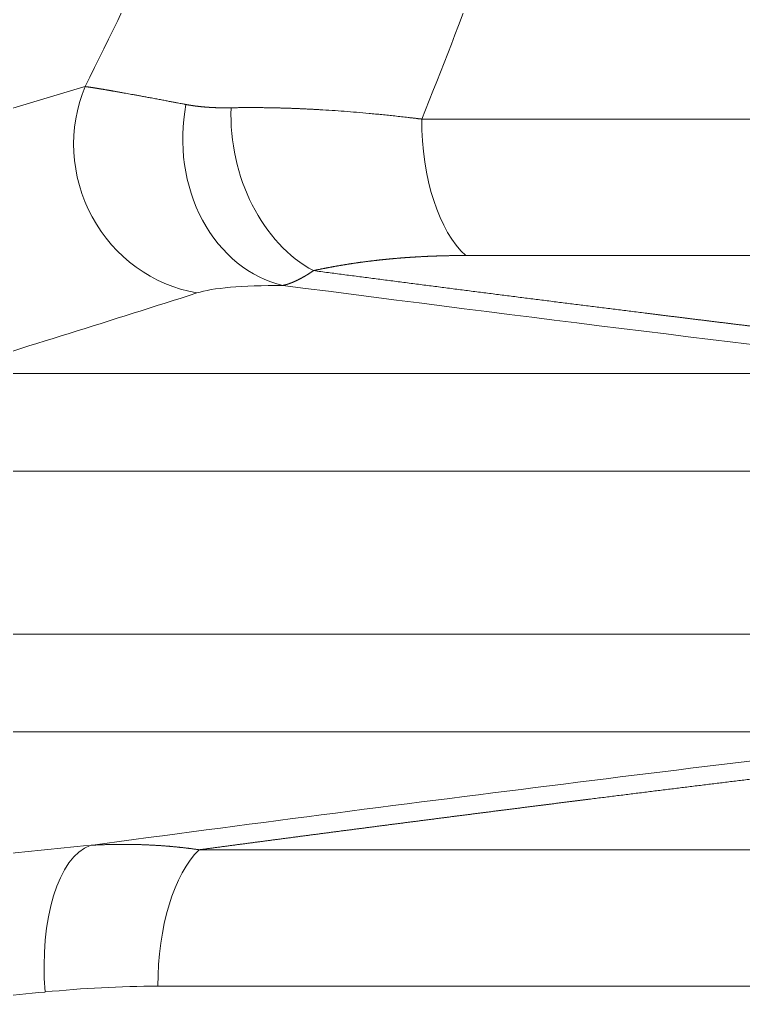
# Model space of a CAD drawing. Header units: millimetres. Extents: x 4664 to 8864, y -38 to 2932.
# Drawn here: x 8282.21 to 8288.55, y 1766.19 to 1774.79 of the extents above; entities that cross this region are included whole.
import ezdxf

# ---------------------------------------------------------------- set-up
doc = ezdxf.new("R2010")
doc.units = ezdxf.units.MM

msp = doc.modelspace()

# ---------------------------------------------------------------- linework, layer by layer
at = {"lineweight": 5}
for p, q in [((8307.0487, 1773.9229), (8285.731, 1773.9229)), ((8286.118, 1772.7283), (8306.637, 1772.7283)), ((8290.7627, 1771.695), (8281.51, 1771.695)), ((8278.0821, 1770.839), (8290.5883, 1770.839)), ((8290.5883, 1769.4141), (8276.7421, 1769.4141)), ((8276.2562, 1768.5581), (8290.7627, 1768.5581)), ((8306.637, 1767.5248), (8283.7835, 1767.5248)), ((8283.4215, 1766.3302), (8307.0487, 1766.3302))]:
    msp.add_line(p, q, dxfattribs=at)
at = {"lineweight": 5, "extrusion": (0, 0, -1)}
for centre, major_axis, ratio, start_param, end_param in [((8283.959, 1773.6843), (-0.3983, 1.2437), 0.973166, 3.613138, 5.428071), ((8284.7111, 1773.7506), (-0.0012, 1.3059), 0.820837, 3.32564, 4.944972), ((8285.036, 1773.7904), (-0.2763, 1.2764), 0.732263, 3.690057, 5.049688), ((8286.3803, 1773.9229), (0, 1.3059), 0.497219, 3.557424, 4.712389), ((8268.9393, 1780.3045), (54.288, -8.8397), 0.099808, 1.14091, 1.263564), ((8268.9393, 1759.9486), (54.288, 8.8397), 0.099808, 4.987337, 5.142275), ((8249.9007, 1755.6409), (72.9659, 11.2017), 0.103887, 5.182477, 5.196477), ((8283.0241, 1766.2794), (-0.1275, 1.2997), 0.449509, 4.756445, 6.1659), ((8284.0288, 1766.3302), (0, 1.3059), 0.464995, 4.712389, 5.867354), ((8250.0958, 1754.3568), (71.6593, 11.2061), 0.105691, 5.183056, 5.197056)]:
    msp.add_ellipse(centre, major_axis=major_axis, ratio=ratio, start_param=start_param, end_param=end_param, dxfattribs=at)
at = {"lineweight": 5}
for points, knots in [([(8286.0595, 1784.8821), (8286.0035, 1784.4304), (8285.9374, 1783.9759), (8285.7837, 1783.0622), (8285.6963, 1782.6031), (8285.4994, 1781.6813), (8285.39, 1781.2187), (8285.2088, 1780.5231), (8285.1455, 1780.291), (8285.0464, 1779.9425), (8284.9957, 1779.7681), (8284.9347, 1779.5647), (8284.9037, 1779.4629), (8284.8881, 1779.412), (8284.8803, 1779.3866), (8284.8763, 1779.3739), (8284.8744, 1779.3675), (8284.8734, 1779.3643), (8284.8729, 1779.3627), (8284.8726, 1779.3619), (8284.8725, 1779.3615), (8284.8725, 1779.3613), (8284.8724, 1779.3612), (8284.8724, 1779.3612), (8284.8724, 1779.3612), (8284.7449, 1778.9487), (8284.6068, 1778.531), (8284.3076, 1777.6866), (8284.1466, 1777.2598), (8283.8005, 1776.3988), (8283.6153, 1775.9645), (8283.2193, 1775.0901), (8283.0085, 1774.6499), (8282.7843, 1774.2078)], [0, 0, 0, 0, 0.125, 0.125, 0.25, 0.25, 0.375, 0.375, 0.4375, 0.4375, 0.46875, 0.484375, 0.492187, 0.496094, 0.498047, 0.499023, 0.499512, 0.499756, 0.499878, 0.499939, 0.499969, 0.499985, 0.499992, 0.499992, 0.5, 0.5, 0.625, 0.625, 0.75, 0.75, 0.875, 0.875, 1, 1, 1, 1]), ([(8285.731, 1773.9229), (8285.9082, 1774.3594), (8286.2461, 1775.2359), (8286.7036, 1776.5609), (8286.976, 1777.451), (8287.1683, 1778.1212), (8287.2304, 1778.345), (8287.3205, 1778.6814), (8287.3648, 1778.8497), (8287.4152, 1779.0464), (8287.4401, 1779.1448), (8287.4524, 1779.194), (8287.4586, 1779.2186), (8287.4617, 1779.2309), (8287.4632, 1779.2371), (8287.464, 1779.2402), (8287.4643, 1779.2417), (8287.4645, 1779.2424), (8287.4646, 1779.2428), (8287.4647, 1779.243), (8287.5791, 1779.7022), (8287.7908, 1780.6218), (8288.0578, 1782.0062), (8288.2745, 1783.3957), (8288.3858, 1784.3253), (8288.4331, 1784.791)], [0, 0, 0, 0, 0.125, 0.25, 0.375, 0.375, 0.4375, 0.4375, 0.46875, 0.484375, 0.492187, 0.496094, 0.498047, 0.499023, 0.499512, 0.499756, 0.499878, 0.499939, 0.499939, 0.5, 0.5, 0.625, 0.75, 0.875, 1, 1, 1, 1]), ([(8282.7843, 1774.2078), (8282.7713, 1774.2039), (8282.7453, 1774.1961), (8282.7063, 1774.1843), (8282.6673, 1774.1726), (8282.6283, 1774.1609), (8282.5894, 1774.1493), (8282.5505, 1774.1376), (8282.5115, 1774.1259), (8282.4727, 1774.1143), (8282.4338, 1774.1027), (8282.395, 1774.0911), (8282.3561, 1774.0795), (8282.3173, 1774.068), (8282.2785, 1774.0564), (8282.2398, 1774.0449), (8282.201, 1774.0334), (8282.1623, 1774.0219), (8282.1236, 1774.0104), (8282.0849, 1773.9989), (8282.0463, 1773.9875), (8282.0076, 1773.9761), (8281.969, 1773.9646), (8281.9304, 1773.9533), (8281.8918, 1773.9419), (8281.8533, 1773.9305), (8281.8147, 1773.9192), (8281.7762, 1773.9078), (8281.7377, 1773.8965), (8281.6993, 1773.8852), (8281.6608, 1773.8739), (8281.6224, 1773.8627), (8281.584, 1773.8514), (8281.5456, 1773.8402), (8281.5072, 1773.829), (8281.4688, 1773.8178), (8281.4305, 1773.8066), (8281.3922, 1773.7954), (8281.3539, 1773.7843), (8281.3156, 1773.7732), (8281.2774, 1773.762), (8281.2391, 1773.7509), (8281.2009, 1773.7399), (8281.1627, 1773.7288), (8281.1246, 1773.7177), (8281.0864, 1773.7067), (8281.0483, 1773.6957), (8281.0102, 1773.6847), (8280.9721, 1773.6737), (8280.934, 1773.6628), (8280.896, 1773.6518), (8280.858, 1773.6409), (8280.82, 1773.63), (8280.782, 1773.6191), (8280.744, 1773.6082), (8280.7061, 1773.5973), (8280.6681, 1773.5865), (8280.6302, 1773.5756), (8280.5923, 1773.5648), (8280.5671, 1773.5576), (8280.5545, 1773.554)], [0, 0, 0, 0, 0.01775, 0.035481, 0.053195, 0.070891, 0.088569, 0.10623, 0.123872, 0.141497, 0.159104, 0.176693, 0.194264, 0.211818, 0.229353, 0.246871, 0.264371, 0.281853, 0.299317, 0.316763, 0.334192, 0.351603, 0.368996, 0.386371, 0.403728, 0.421067, 0.438389, 0.455693, 0.472979, 0.490247, 0.507497, 0.524729, 0.541944, 0.559141, 0.57632, 0.593481, 0.610624, 0.62775, 0.644857, 0.661947, 0.679019, 0.696073, 0.71311, 0.730128, 0.747129, 0.764112, 0.781077, 0.798024, 0.814953, 0.831865, 0.848759, 0.865634, 0.882493, 0.899333, 0.916155, 0.93296, 0.949747, 0.966516, 0.983267, 1, 1, 1, 1]), ([(8283.6677, 1774.0506), (8283.6658, 1774.051), (8283.6604, 1774.052), (8283.6499, 1774.054), (8283.6347, 1774.0569), (8283.6149, 1774.0606), (8283.5907, 1774.0652), (8283.5622, 1774.0706), (8283.5296, 1774.0768), (8283.4932, 1774.0837), (8283.4532, 1774.0912), (8283.4099, 1774.0994), (8283.3668, 1774.1074), (8283.3258, 1774.115), (8283.2887, 1774.1219), (8283.2542, 1774.1283), (8283.2222, 1774.1341), (8283.1927, 1774.1395), (8283.1654, 1774.1444), (8283.1403, 1774.149), (8283.1207, 1774.1525), (8283.1057, 1774.1551), (8283.0948, 1774.1571), (8283.0841, 1774.159), (8283.0736, 1774.1609), (8283.0632, 1774.1627), (8283.0531, 1774.1645), (8283.0431, 1774.1662), (8283.0334, 1774.168), (8283.0238, 1774.1696), (8283.0145, 1774.1713), (8283.0053, 1774.1729), (8282.9963, 1774.1744), (8282.9875, 1774.1759), (8282.9788, 1774.1774), (8282.9703, 1774.1789), (8282.9621, 1774.1803), (8282.9539, 1774.1816), (8282.946, 1774.183), (8282.9382, 1774.1843), (8282.9306, 1774.1855), (8282.9231, 1774.1868), (8282.9158, 1774.188), (8282.9087, 1774.1891), (8282.9017, 1774.1903), (8282.8949, 1774.1914), (8282.8883, 1774.1924), (8282.8818, 1774.1935), (8282.8754, 1774.1945), (8282.8692, 1774.1955), (8282.8631, 1774.1964), (8282.8572, 1774.1973), (8282.8514, 1774.1982), (8282.8458, 1774.1991), (8282.8403, 1774.1999), (8282.8349, 1774.2007), (8282.8297, 1774.2015), (8282.8246, 1774.2022), (8282.8196, 1774.2029), (8282.8148, 1774.2036), (8282.81, 1774.2043), (8282.8055, 1774.2049), (8282.801, 1774.2056), (8282.7966, 1774.2062), (8282.7924, 1774.2067), (8282.7883, 1774.2073), (8282.7856, 1774.2076), (8282.7843, 1774.2078)], [0, 0, 0, 0, 0.004374, 0.012424, 0.024151, 0.039555, 0.058637, 0.081397, 0.107832, 0.137942, 0.171722, 0.209167, 0.250268, 0.286907, 0.321954, 0.355408, 0.387269, 0.41754, 0.44622, 0.473313, 0.49882, 0.511382, 0.52387, 0.536285, 0.548626, 0.560892, 0.573085, 0.585203, 0.597248, 0.609218, 0.621114, 0.632936, 0.644684, 0.656357, 0.667956, 0.679481, 0.690931, 0.702307, 0.713609, 0.724837, 0.73599, 0.747069, 0.758074, 0.769005, 0.779861, 0.790643, 0.801351, 0.811984, 0.822544, 0.83303, 0.843441, 0.853779, 0.864042, 0.874232, 0.884348, 0.89439, 0.904358, 0.914253, 0.924074, 0.933821, 0.943495, 0.953096, 0.962623, 0.972077, 0.981458, 0.990765, 1, 1, 1, 1]), ([(8284.0625, 1774.0219), (8284.0605, 1774.0219), (8284.0565, 1774.0218), (8284.0505, 1774.0217), (8284.0446, 1774.0216), (8284.0386, 1774.0215), (8284.0327, 1774.0215), (8284.0268, 1774.0214), (8284.0209, 1774.0214), (8284.015, 1774.0214), (8284.0092, 1774.0214), (8284.0033, 1774.0214), (8283.9975, 1774.0214), (8283.9917, 1774.0215), (8283.986, 1774.0215), (8283.9802, 1774.0216), (8283.9745, 1774.0217), (8283.9688, 1774.0218), (8283.9631, 1774.0219), (8283.9574, 1774.022), (8283.9518, 1774.0221), (8283.9462, 1774.0223), (8283.9405, 1774.0225), (8283.935, 1774.0226), (8283.9294, 1774.0228), (8283.9238, 1774.023), (8283.9183, 1774.0232), (8283.9128, 1774.0235), (8283.9073, 1774.0237), (8283.9019, 1774.024), (8283.8964, 1774.0242), (8283.891, 1774.0245), (8283.8856, 1774.0248), (8283.8802, 1774.0251), (8283.8748, 1774.0255), (8283.8695, 1774.0258), (8283.8642, 1774.0261), (8283.8589, 1774.0265), (8283.8536, 1774.0269), (8283.8483, 1774.0273), (8283.8431, 1774.0277), (8283.8379, 1774.0281), (8283.8326, 1774.0285), (8283.8275, 1774.029), (8283.8223, 1774.0294), (8283.8172, 1774.0299), (8283.812, 1774.0304), (8283.8069, 1774.0309), (8283.8019, 1774.0314), (8283.7968, 1774.0319), (8283.7917, 1774.0324), (8283.7867, 1774.033), (8283.7817, 1774.0335), (8283.7767, 1774.0341), (8283.7718, 1774.0347), (8283.7668, 1774.0353), (8283.7619, 1774.0359), (8283.757, 1774.0365), (8283.7521, 1774.0371), (8283.7473, 1774.0378), (8283.7424, 1774.0384), (8283.7376, 1774.0391), (8283.7328, 1774.0398), (8283.728, 1774.0405), (8283.7233, 1774.0412), (8283.7185, 1774.0419), (8283.7138, 1774.0426), (8283.7091, 1774.0434), (8283.7044, 1774.0441), (8283.6998, 1774.0449), (8283.6951, 1774.0457), (8283.6905, 1774.0465), (8283.6859, 1774.0473), (8283.6813, 1774.0481), (8283.6768, 1774.0489), (8283.6722, 1774.0498), (8283.6692, 1774.0503), (8283.6677, 1774.0506)], [0, 0, 0, 0, 0.014068, 0.028115, 0.042142, 0.056148, 0.070134, 0.0841, 0.098045, 0.111971, 0.125875, 0.13976, 0.153624, 0.167468, 0.181292, 0.195096, 0.20888, 0.222643, 0.236387, 0.25011, 0.263813, 0.277496, 0.29116, 0.304803, 0.318426, 0.33203, 0.345613, 0.359177, 0.372721, 0.386245, 0.399749, 0.413234, 0.426698, 0.440143, 0.453568, 0.466974, 0.48036, 0.493726, 0.507073, 0.5204, 0.533708, 0.546996, 0.560265, 0.573514, 0.586744, 0.599954, 0.613145, 0.626316, 0.639469, 0.652602, 0.665715, 0.67881, 0.691885, 0.704941, 0.717978, 0.730996, 0.743994, 0.756974, 0.769934, 0.782876, 0.795798, 0.808702, 0.821587, 0.834452, 0.847299, 0.860127, 0.872936, 0.885727, 0.898498, 0.911251, 0.923986, 0.936701, 0.949398, 0.962076, 0.974736, 0.987377, 1, 1, 1, 1]), ([(8285.7307, 1773.9231), (8285.7306, 1773.9231), (8285.7306, 1773.9231), (8285.7305, 1773.9231), (8285.7304, 1773.9231), (8285.7302, 1773.9231), (8285.7299, 1773.9231), (8285.7295, 1773.9232), (8285.7291, 1773.9232), (8285.7287, 1773.9233), (8285.7282, 1773.9233), (8285.7276, 1773.9234), (8285.7269, 1773.9235), (8285.7262, 1773.9236), (8285.7255, 1773.9236), (8285.7246, 1773.9237), (8285.7237, 1773.9238), (8285.7228, 1773.924), (8285.7218, 1773.9241), (8285.7207, 1773.9242), (8285.7196, 1773.9243), (8285.7184, 1773.9245), (8285.7171, 1773.9246), (8285.7158, 1773.9248), (8285.7144, 1773.9249), (8285.713, 1773.9251), (8285.7115, 1773.9253), (8285.7099, 1773.9255), (8285.7083, 1773.9257), (8285.7066, 1773.9259), (8285.7049, 1773.9261), (8285.7031, 1773.9263), (8285.6986, 1773.9269), (8285.6914, 1773.9277), (8285.6815, 1773.9289), (8285.6651, 1773.9309), (8285.6422, 1773.9336), (8285.6032, 1773.9381), (8285.5546, 1773.9437), (8285.4969, 1773.95), (8285.4397, 1773.9561), (8285.383, 1773.9619), (8285.3265, 1773.9674), (8285.2524, 1773.9744), (8285.161, 1773.9824), (8285.053, 1773.991), (8284.9456, 1773.9987), (8284.8698, 1774.0035), (8284.8247, 1774.0061), (8284.8098, 1774.0069), (8284.7949, 1774.0077), (8284.7801, 1774.0085), (8284.7652, 1774.0093), (8284.7504, 1774.01), (8284.7355, 1774.0108), (8284.7207, 1774.0115), (8284.7058, 1774.0122), (8284.691, 1774.0129), (8284.6761, 1774.0135), (8284.6613, 1774.0142), (8284.6465, 1774.0148), (8284.6316, 1774.0154), (8284.6168, 1774.016), (8284.602, 1774.0165), (8284.5872, 1774.0171), (8284.5724, 1774.0176), (8284.5576, 1774.0181), (8284.5429, 1774.0186), (8284.5281, 1774.019), (8284.5133, 1774.0194), (8284.4986, 1774.0199), (8284.4838, 1774.0202), (8284.4691, 1774.0206), (8284.4544, 1774.021), (8284.4397, 1774.0213), (8284.425, 1774.0216), (8284.4103, 1774.0219), (8284.3956, 1774.0221), (8284.381, 1774.0224), (8284.3663, 1774.0226), (8284.3517, 1774.0228), (8284.3371, 1774.023), (8284.3225, 1774.0231), (8284.3079, 1774.0232), (8284.2933, 1774.0234), (8284.2787, 1774.0234), (8284.2642, 1774.0235), (8284.2497, 1774.0235), (8284.2352, 1774.0236), (8284.2207, 1774.0235), (8284.2062, 1774.0235), (8284.1917, 1774.0235), (8284.1773, 1774.0234), (8284.1629, 1774.0233), (8284.1485, 1774.0232), (8284.1341, 1774.023), (8284.1197, 1774.0228), (8284.1054, 1774.0226), (8284.0911, 1774.0224), (8284.0768, 1774.0222), (8284.0673, 1774.022), (8284.0625, 1774.0219)], [0, 0, 0, 0, 0.000016, 0.000066, 0.000148, 0.000262, 0.000409, 0.000588, 0.0008, 0.001045, 0.001322, 0.001631, 0.001973, 0.002348, 0.002755, 0.003194, 0.003666, 0.004171, 0.004708, 0.005277, 0.005879, 0.006514, 0.007181, 0.007881, 0.008613, 0.009378, 0.010176, 0.011006, 0.011868, 0.012763, 0.013691, 0.014652, 0.015645, 0.020881, 0.026142, 0.031428, 0.047152, 0.062948, 0.094306, 0.125812, 0.156906, 0.18813, 0.219484, 0.250968, 0.312269, 0.374207, 0.436777, 0.499971, 0.508863, 0.517775, 0.526709, 0.535664, 0.54464, 0.553637, 0.562655, 0.571695, 0.580755, 0.589836, 0.598939, 0.608062, 0.617207, 0.626373, 0.635559, 0.644767, 0.653995, 0.663245, 0.672515, 0.681806, 0.691119, 0.700452, 0.709805, 0.71918, 0.728576, 0.737992, 0.747429, 0.756887, 0.766365, 0.775865, 0.785385, 0.794925, 0.804486, 0.814068, 0.82367, 0.833293, 0.842937, 0.852601, 0.862285, 0.87199, 0.881715, 0.891461, 0.901227, 0.911013, 0.92082, 0.930647, 0.940494, 0.950361, 0.960249, 0.970156, 0.980084, 0.990032, 1, 1, 1, 1]), ([(8284.7845, 1772.5958), (8284.787, 1772.5963), (8284.792, 1772.5974), (8284.7995, 1772.599), (8284.8071, 1772.6007), (8284.8147, 1772.6023), (8284.8222, 1772.6039), (8284.8298, 1772.6055), (8284.8374, 1772.607), (8284.845, 1772.6086), (8284.8526, 1772.6102), (8284.8603, 1772.6117), (8284.8679, 1772.6132), (8284.8755, 1772.6148), (8284.8832, 1772.6163), (8284.8908, 1772.6178), (8284.8985, 1772.6193), (8284.9062, 1772.6208), (8284.9139, 1772.6223), (8284.9216, 1772.6237), (8284.9293, 1772.6252), (8284.937, 1772.6266), (8284.9447, 1772.6281), (8284.9524, 1772.6295), (8284.9602, 1772.6309), (8284.9679, 1772.6323), (8284.9757, 1772.6337), (8284.9834, 1772.6351), (8284.9912, 1772.6365), (8284.999, 1772.6378), (8285.0068, 1772.6392), (8285.0146, 1772.6405), (8285.0224, 1772.6419), (8285.0302, 1772.6432), (8285.038, 1772.6445), (8285.0459, 1772.6458), (8285.0537, 1772.6471), (8285.0616, 1772.6484), (8285.0694, 1772.6497), (8285.0773, 1772.6509), (8285.0852, 1772.6522), (8285.0931, 1772.6534), (8285.101, 1772.6547), (8285.1089, 1772.6559), (8285.1168, 1772.6571), (8285.1247, 1772.6583), (8285.1327, 1772.6595), (8285.1406, 1772.6607), (8285.1486, 1772.6618), (8285.1565, 1772.663), (8285.1645, 1772.6641), (8285.1725, 1772.6653), (8285.1805, 1772.6664), (8285.1885, 1772.6675), (8285.1965, 1772.6686), (8285.2045, 1772.6697), (8285.2125, 1772.6708), (8285.2206, 1772.6719), (8285.2286, 1772.673), (8285.2367, 1772.674), (8285.2448, 1772.6751), (8285.2528, 1772.6761), (8285.2609, 1772.6772), (8285.269, 1772.6782), (8285.2771, 1772.6792), (8285.2852, 1772.6802), (8285.2933, 1772.6812), (8285.3015, 1772.6821), (8285.3096, 1772.6831), (8285.3178, 1772.6841), (8285.3259, 1772.685), (8285.3341, 1772.6859), (8285.3423, 1772.6869), (8285.3505, 1772.6878), (8285.3587, 1772.6887), (8285.3669, 1772.6896), (8285.3751, 1772.6905), (8285.3833, 1772.6913), (8285.3916, 1772.6922), (8285.3998, 1772.6931), (8285.4081, 1772.6939), (8285.4163, 1772.6947), (8285.4246, 1772.6956), (8285.4329, 1772.6964), (8285.4412, 1772.6972), (8285.4495, 1772.698), (8285.4578, 1772.6987), (8285.4661, 1772.6995), (8285.4744, 1772.7003), (8285.4828, 1772.701), (8285.4911, 1772.7018), (8285.4995, 1772.7025), (8285.5078, 1772.7032), (8285.5162, 1772.7039), (8285.5246, 1772.7046), (8285.533, 1772.7053), (8285.5414, 1772.706), (8285.5498, 1772.7067), (8285.5583, 1772.7073), (8285.5667, 1772.708), (8285.5751, 1772.7086), (8285.5836, 1772.7093), (8285.5921, 1772.7099), (8285.6005, 1772.7105), (8285.609, 1772.7111), (8285.6175, 1772.7117), (8285.626, 1772.7122), (8285.6345, 1772.7128), (8285.6431, 1772.7134), (8285.6516, 1772.7139), (8285.6601, 1772.7145), (8285.6687, 1772.715), (8285.6772, 1772.7155), (8285.6858, 1772.716), (8285.6944, 1772.7165), (8285.703, 1772.717), (8285.7116, 1772.7175), (8285.7202, 1772.7179), (8285.7288, 1772.7184), (8285.7375, 1772.7188), (8285.7461, 1772.7193), (8285.7547, 1772.7197), (8285.7634, 1772.7201), (8285.7721, 1772.7205), (8285.7808, 1772.7209), (8285.7894, 1772.7213), (8285.7981, 1772.7217), (8285.8069, 1772.722), (8285.8156, 1772.7224), (8285.8243, 1772.7227), (8285.833, 1772.723), (8285.8418, 1772.7234), (8285.8506, 1772.7237), (8285.8593, 1772.724), (8285.8681, 1772.7243), (8285.8769, 1772.7245), (8285.8857, 1772.7248), (8285.8945, 1772.7251), (8285.9033, 1772.7253), (8285.9121, 1772.7256), (8285.921, 1772.7258), (8285.9298, 1772.726), (8285.9387, 1772.7262), (8285.9476, 1772.7264), (8285.9564, 1772.7266), (8285.9653, 1772.7268), (8285.9742, 1772.727), (8285.9831, 1772.7271), (8285.9921, 1772.7273), (8286.001, 1772.7274), (8286.0099, 1772.7275), (8286.0189, 1772.7277), (8286.0278, 1772.7278), (8286.0368, 1772.7279), (8286.0458, 1772.7279), (8286.0548, 1772.728), (8286.0638, 1772.7281), (8286.0728, 1772.7281), (8286.0818, 1772.7282), (8286.0908, 1772.7282), (8286.0999, 1772.7283), (8286.1089, 1772.7283), (8286.115, 1772.7283), (8286.118, 1772.7283)], [0, 0, 0, 0, 0.006543, 0.013081, 0.019612, 0.026138, 0.032658, 0.039173, 0.045681, 0.052184, 0.058681, 0.065173, 0.071659, 0.07814, 0.084615, 0.091084, 0.097549, 0.104007, 0.11046, 0.116908, 0.123351, 0.129788, 0.13622, 0.142647, 0.149068, 0.155484, 0.161895, 0.168301, 0.174702, 0.181098, 0.187489, 0.193875, 0.200256, 0.206631, 0.213002, 0.219369, 0.22573, 0.232086, 0.238438, 0.244785, 0.251127, 0.257465, 0.263797, 0.270126, 0.276449, 0.282768, 0.289083, 0.295393, 0.301699, 0.308, 0.314297, 0.320589, 0.326877, 0.333161, 0.339441, 0.345716, 0.351987, 0.358254, 0.364517, 0.370776, 0.37703, 0.383281, 0.389528, 0.39577, 0.402009, 0.408244, 0.414475, 0.420702, 0.426926, 0.433145, 0.439361, 0.445573, 0.451782, 0.457987, 0.464188, 0.470386, 0.47658, 0.482771, 0.488958, 0.495142, 0.501323, 0.5075, 0.513674, 0.519845, 0.526012, 0.532176, 0.538337, 0.544495, 0.55065, 0.556801, 0.56295, 0.569095, 0.575238, 0.581378, 0.587515, 0.593649, 0.59978, 0.605908, 0.612034, 0.618157, 0.624277, 0.630394, 0.636509, 0.642622, 0.648731, 0.654839, 0.660944, 0.667046, 0.673146, 0.679244, 0.685339, 0.691432, 0.697523, 0.703612, 0.709698, 0.715782, 0.721864, 0.727945, 0.734023, 0.740099, 0.746173, 0.752245, 0.758315, 0.764384, 0.77045, 0.776515, 0.782578, 0.78864, 0.794699, 0.800757, 0.806814, 0.812869, 0.818922, 0.824974, 0.831025, 0.837074, 0.843121, 0.849168, 0.855213, 0.861257, 0.867299, 0.873341, 0.879381, 0.88542, 0.891458, 0.897495, 0.903531, 0.909566, 0.9156, 0.921633, 0.927665, 0.933697, 0.939728, 0.945758, 0.951787, 0.957816, 0.963843, 0.969871, 0.975898, 0.981924, 0.98795, 0.993975, 1, 1, 1, 1]), ([(8284.5162, 1772.4665), (8284.517, 1772.4667), (8284.5185, 1772.467), (8284.5209, 1772.4675), (8284.5233, 1772.4681), (8284.5258, 1772.4686), (8284.5282, 1772.4692), (8284.5307, 1772.4698), (8284.5331, 1772.4704), (8284.5356, 1772.4711), (8284.5381, 1772.4718), (8284.5407, 1772.4724), (8284.5432, 1772.4732), (8284.5458, 1772.4739), (8284.5484, 1772.4746), (8284.551, 1772.4754), (8284.5536, 1772.4762), (8284.5562, 1772.477), (8284.5589, 1772.4779), (8284.5616, 1772.4788), (8284.5643, 1772.4796), (8284.567, 1772.4806), (8284.5697, 1772.4815), (8284.5725, 1772.4825), (8284.5752, 1772.4834), (8284.578, 1772.4844), (8284.5808, 1772.4855), (8284.5837, 1772.4865), (8284.5865, 1772.4876), (8284.5894, 1772.4887), (8284.5922, 1772.4898), (8284.5951, 1772.491), (8284.5981, 1772.4922), (8284.601, 1772.4934), (8284.604, 1772.4946), (8284.6069, 1772.4959), (8284.6099, 1772.4971), (8284.6129, 1772.4984), (8284.616, 1772.4998), (8284.619, 1772.5011), (8284.6221, 1772.5025), (8284.6252, 1772.5039), (8284.6283, 1772.5053), (8284.6314, 1772.5068), (8284.6346, 1772.5083), (8284.6377, 1772.5098), (8284.6409, 1772.5113), (8284.6441, 1772.5129), (8284.6473, 1772.5145), (8284.6506, 1772.5161), (8284.6539, 1772.5177), (8284.6571, 1772.5194), (8284.6604, 1772.5211), (8284.6638, 1772.5228), (8284.6671, 1772.5246), (8284.6705, 1772.5264), (8284.6738, 1772.5282), (8284.6772, 1772.53), (8284.6806, 1772.5319), (8284.6841, 1772.5338), (8284.6875, 1772.5357), (8284.691, 1772.5376), (8284.6945, 1772.5396), (8284.698, 1772.5416), (8284.7016, 1772.5437), (8284.7051, 1772.5457), (8284.7087, 1772.5478), (8284.7123, 1772.5499), (8284.7159, 1772.5521), (8284.7195, 1772.5542), (8284.7232, 1772.5565), (8284.7269, 1772.5587), (8284.7306, 1772.5609), (8284.7343, 1772.5632), (8284.738, 1772.5656), (8284.7418, 1772.5679), (8284.7456, 1772.5703), (8284.7494, 1772.5727), (8284.7532, 1772.5751), (8284.757, 1772.5776), (8284.7609, 1772.5801), (8284.7648, 1772.5827), (8284.7687, 1772.5852), (8284.7726, 1772.5878), (8284.7765, 1772.5904), (8284.7805, 1772.5931), (8284.7831, 1772.5949), (8284.7845, 1772.5958)], [0, 0, 0, 0, 0.010485, 0.021002, 0.03155, 0.04213, 0.05274, 0.063382, 0.074056, 0.08476, 0.095495, 0.106262, 0.11706, 0.127889, 0.138749, 0.14964, 0.160562, 0.171515, 0.182499, 0.193514, 0.20456, 0.215637, 0.226745, 0.237884, 0.249053, 0.260253, 0.271484, 0.282745, 0.294038, 0.30536, 0.316714, 0.328098, 0.339512, 0.350957, 0.362433, 0.373939, 0.385475, 0.397041, 0.408638, 0.420265, 0.431923, 0.44361, 0.455328, 0.467076, 0.478853, 0.490661, 0.502499, 0.514367, 0.526264, 0.538191, 0.550149, 0.562135, 0.574152, 0.586198, 0.598274, 0.610379, 0.622514, 0.634678, 0.646872, 0.659095, 0.671347, 0.683628, 0.695939, 0.708279, 0.720648, 0.733046, 0.745472, 0.757928, 0.770413, 0.782926, 0.795468, 0.808039, 0.820638, 0.833266, 0.845923, 0.858607, 0.871321, 0.884062, 0.896832, 0.90963, 0.922456, 0.93531, 0.948193, 0.961103, 0.974041, 0.987006, 1, 1, 1, 1]), ([(8290.5784, 1771.8739), (8290.5687, 1771.875), (8290.5491, 1771.8773), (8290.5198, 1771.8808), (8290.4904, 1771.8842), (8290.4611, 1771.8877), (8290.4317, 1771.8912), (8290.4023, 1771.8946), (8290.3729, 1771.8981), (8290.3435, 1771.9016), (8290.314, 1771.9051), (8290.2846, 1771.9085), (8290.2551, 1771.912), (8290.2257, 1771.9155), (8290.1962, 1771.919), (8290.1667, 1771.9225), (8290.1371, 1771.926), (8290.1076, 1771.9295), (8290.0781, 1771.933), (8290.0485, 1771.9366), (8290.019, 1771.9401), (8289.9894, 1771.9436), (8289.9598, 1771.9471), (8289.9302, 1771.9506), (8289.9005, 1771.9542), (8289.8709, 1771.9577), (8289.8413, 1771.9613), (8289.8116, 1771.9648), (8289.7819, 1771.9683), (8289.7522, 1771.9719), (8289.7225, 1771.9755), (8289.6928, 1771.979), (8289.6631, 1771.9826), (8289.6333, 1771.9861), (8289.6036, 1771.9897), (8289.5738, 1771.9933), (8289.544, 1771.9969), (8289.5142, 1772.0005), (8289.4844, 1772.004), (8289.4546, 1772.0076), (8289.4248, 1772.0112), (8289.3949, 1772.0148), (8289.3651, 1772.0184), (8289.3352, 1772.022), (8289.3053, 1772.0256), (8289.2754, 1772.0292), (8289.2455, 1772.0329), (8289.2156, 1772.0365), (8289.1856, 1772.0401), (8289.1557, 1772.0437), (8289.1257, 1772.0474), (8289.0957, 1772.051), (8289.0657, 1772.0546), (8289.0357, 1772.0583), (8289.0057, 1772.0619), (8288.9757, 1772.0656), (8288.9456, 1772.0692), (8288.9156, 1772.0729), (8288.8855, 1772.0765), (8288.8554, 1772.0802), (8288.8253, 1772.0839), (8288.7952, 1772.0876), (8288.7651, 1772.0912), (8288.7349, 1772.0949), (8288.7048, 1772.0986), (8288.6746, 1772.1023), (8288.6444, 1772.106), (8288.6142, 1772.1097), (8288.584, 1772.1134), (8288.5538, 1772.1171), (8288.5236, 1772.1208), (8288.4934, 1772.1245), (8288.4631, 1772.1282), (8288.4328, 1772.1319), (8288.4026, 1772.1356), (8288.3723, 1772.1394), (8288.342, 1772.1431), (8288.3116, 1772.1468), (8288.2813, 1772.1506), (8288.251, 1772.1543), (8288.2206, 1772.1581), (8288.1902, 1772.1618), (8288.1599, 1772.1656), (8288.1295, 1772.1693), (8288.0991, 1772.1731), (8288.0686, 1772.1768), (8288.0382, 1772.1806), (8288.0078, 1772.1844), (8287.9773, 1772.1881), (8287.9468, 1772.1919), (8287.9163, 1772.1957), (8287.8858, 1772.1995), (8287.8553, 1772.2033), (8287.8248, 1772.2071), (8287.7943, 1772.2109), (8287.7637, 1772.2147), (8287.7332, 1772.2185), (8287.6921, 1772.2236), (8287.6406, 1772.23), (8287.5785, 1772.2378), (8287.5164, 1772.2455), (8287.4542, 1772.2533), (8287.392, 1772.2611), (8287.3296, 1772.2689), (8287.2672, 1772.2768), (8287.2048, 1772.2846), (8287.1423, 1772.2925), (8287.0797, 1772.3004), (8287.017, 1772.3083), (8286.9543, 1772.3162), (8286.8915, 1772.3241), (8286.8287, 1772.3321), (8286.7658, 1772.34), (8286.7028, 1772.348), (8286.6398, 1772.356), (8286.5767, 1772.3641), (8286.5135, 1772.3721), (8286.4503, 1772.3802), (8286.387, 1772.3882), (8286.3237, 1772.3963), (8286.2602, 1772.4044), (8286.1968, 1772.4126), (8286.1332, 1772.4207), (8286.0696, 1772.4289), (8286.0059, 1772.4371), (8285.9422, 1772.4453), (8285.8784, 1772.4535), (8285.8146, 1772.4617), (8285.7506, 1772.47), (8285.6867, 1772.4782), (8285.6226, 1772.4865), (8285.5585, 1772.4948), (8285.4943, 1772.5031), (8285.4301, 1772.5115), (8285.3658, 1772.5198), (8285.3015, 1772.5282), (8285.2371, 1772.5366), (8285.1726, 1772.545), (8285.108, 1772.5534), (8285.0434, 1772.5618), (8284.9788, 1772.5703), (8284.9141, 1772.5788), (8284.8493, 1772.5872), (8284.8061, 1772.5929), (8284.7845, 1772.5958)], [0, 0, 0, 0, 0.005143, 0.010288, 0.015434, 0.020581, 0.02573, 0.03088, 0.036031, 0.041184, 0.046339, 0.051494, 0.056651, 0.06181, 0.06697, 0.072131, 0.077294, 0.082458, 0.087623, 0.09279, 0.097958, 0.103128, 0.108299, 0.113472, 0.118645, 0.123821, 0.128997, 0.134175, 0.139354, 0.144535, 0.149717, 0.154901, 0.160086, 0.165272, 0.17046, 0.175649, 0.180839, 0.186031, 0.191224, 0.196419, 0.201615, 0.206812, 0.212011, 0.217211, 0.222412, 0.227615, 0.232819, 0.238025, 0.243232, 0.24844, 0.25365, 0.258861, 0.264073, 0.269287, 0.274502, 0.279719, 0.284937, 0.290156, 0.295377, 0.300599, 0.305822, 0.311047, 0.316273, 0.3215, 0.326729, 0.331959, 0.337191, 0.342424, 0.347658, 0.352894, 0.358131, 0.363369, 0.368609, 0.37385, 0.379093, 0.384336, 0.389582, 0.394828, 0.400076, 0.405325, 0.410576, 0.415828, 0.421081, 0.426336, 0.431592, 0.436849, 0.442108, 0.447368, 0.452629, 0.457892, 0.463156, 0.468422, 0.473688, 0.478956, 0.484226, 0.489497, 0.494769, 0.500042, 0.510734, 0.521434, 0.532141, 0.542857, 0.55358, 0.564312, 0.575051, 0.585798, 0.596553, 0.607317, 0.618088, 0.628867, 0.639653, 0.650448, 0.661251, 0.672061, 0.682879, 0.693706, 0.70454, 0.715381, 0.726231, 0.737089, 0.747954, 0.758827, 0.769708, 0.780597, 0.791494, 0.802398, 0.81331, 0.82423, 0.835158, 0.846093, 0.857036, 0.867987, 0.878946, 0.889912, 0.900886, 0.911868, 0.922858, 0.933855, 0.94486, 0.955873, 0.966893, 0.977921, 0.988957, 1, 1, 1, 1]), ([(8283.7835, 1767.5248), (8283.7944, 1767.5263), (8283.8163, 1767.5292), (8283.849, 1767.5336), (8283.8818, 1767.538), (8283.9145, 1767.5423), (8283.9472, 1767.5467), (8283.9799, 1767.551), (8284.0126, 1767.5554), (8284.0452, 1767.5597), (8284.0779, 1767.5641), (8284.1105, 1767.5684), (8284.1432, 1767.5727), (8284.1758, 1767.577), (8284.2084, 1767.5814), (8284.241, 1767.5857), (8284.2735, 1767.59), (8284.3061, 1767.5943), (8284.3386, 1767.5986), (8284.3712, 1767.6029), (8284.4037, 1767.6072), (8284.4362, 1767.6115), (8284.4687, 1767.6158), (8284.5012, 1767.6201), (8284.5336, 1767.6244), (8284.5661, 1767.6286), (8284.5985, 1767.6329), (8284.6309, 1767.6372), (8284.6633, 1767.6414), (8284.6957, 1767.6457), (8284.7281, 1767.65), (8284.7604, 1767.6542), (8284.7928, 1767.6585), (8284.8251, 1767.6627), (8284.8574, 1767.6669), (8284.8897, 1767.6712), (8284.922, 1767.6754), (8284.9543, 1767.6796), (8284.9865, 1767.6838), (8285.0188, 1767.6881), (8285.051, 1767.6923), (8285.0832, 1767.6965), (8285.1154, 1767.7007), (8285.1476, 1767.7049), (8285.1798, 1767.7091), (8285.212, 1767.7133), (8285.2441, 1767.7175), (8285.2762, 1767.7216), (8285.3083, 1767.7258), (8285.3404, 1767.73), (8285.3725, 1767.7342), (8285.4046, 1767.7383), (8285.4366, 1767.7425), (8285.4687, 1767.7467), (8285.5007, 1767.7508), (8285.5327, 1767.755), (8285.5647, 1767.7591), (8285.5967, 1767.7633), (8285.6287, 1767.7674), (8285.6606, 1767.7715), (8285.6926, 1767.7756), (8285.7245, 1767.7798), (8285.7564, 1767.7839), (8285.7883, 1767.788), (8285.8202, 1767.7921), (8285.852, 1767.7962), (8285.8839, 1767.8003), (8285.9157, 1767.8044), (8285.9475, 1767.8085), (8285.9793, 1767.8126), (8286.0111, 1767.8167), (8286.0429, 1767.8208), (8286.0747, 1767.8249), (8286.1064, 1767.8289), (8286.1381, 1767.833), (8286.1698, 1767.8371), (8286.2015, 1767.8411), (8286.2332, 1767.8452), (8286.2649, 1767.8492), (8286.2966, 1767.8533), (8286.3282, 1767.8573), (8286.3598, 1767.8614), (8286.3914, 1767.8654), (8286.423, 1767.8695), (8286.4546, 1767.8735), (8286.4862, 1767.8775), (8286.5177, 1767.8815), (8286.5492, 1767.8855), (8286.5808, 1767.8895), (8286.6123, 1767.8936), (8286.6438, 1767.8976), (8286.6752, 1767.9016), (8286.7067, 1767.9056), (8286.7381, 1767.9095), (8286.7696, 1767.9135), (8286.801, 1767.9175), (8286.8324, 1767.9215), (8286.8638, 1767.9255), (8286.8951, 1767.9294), (8286.9265, 1767.9334), (8286.9578, 1767.9374), (8286.9891, 1767.9413), (8287.0204, 1767.9453), (8287.0517, 1767.9492), (8287.083, 1767.9532), (8287.1143, 1767.9571), (8287.1455, 1767.961), (8287.1767, 1767.965), (8287.2174, 1767.9701), (8287.2675, 1767.9764), (8287.3271, 1767.9839), (8287.3866, 1767.9913), (8287.4461, 1767.9988), (8287.5055, 1768.0062), (8287.5648, 1768.0136), (8287.6241, 1768.021), (8287.6834, 1768.0284), (8287.7426, 1768.0358), (8287.8017, 1768.0432), (8287.8608, 1768.0505), (8287.9199, 1768.0578), (8287.9789, 1768.0652), (8288.0378, 1768.0725), (8288.0967, 1768.0797), (8288.1555, 1768.087), (8288.2143, 1768.0943), (8288.273, 1768.1015), (8288.3317, 1768.1087), (8288.3903, 1768.116), (8288.4489, 1768.1232), (8288.5074, 1768.1303), (8288.5659, 1768.1375), (8288.6243, 1768.1447), (8288.6827, 1768.1518), (8288.741, 1768.1589), (8288.7993, 1768.1661), (8288.8575, 1768.1731), (8288.9156, 1768.1802), (8288.9737, 1768.1873), (8289.0318, 1768.1944), (8289.0897, 1768.2014), (8289.1477, 1768.2084), (8289.2056, 1768.2154), (8289.2634, 1768.2224), (8289.3212, 1768.2294), (8289.3789, 1768.2364), (8289.4366, 1768.2433), (8289.4942, 1768.2502), (8289.5517, 1768.2572), (8289.6092, 1768.2641), (8289.6667, 1768.271), (8289.7241, 1768.2778), (8289.7814, 1768.2847), (8289.8387, 1768.2916), (8289.8959, 1768.2984), (8289.9531, 1768.3052), (8290.0102, 1768.312), (8290.0673, 1768.3188), (8290.1243, 1768.3256), (8290.1813, 1768.3323), (8290.2382, 1768.3391), (8290.295, 1768.3458), (8290.3518, 1768.3525), (8290.4086, 1768.3592), (8290.4652, 1768.3659), (8290.5219, 1768.3726), (8290.5596, 1768.377), (8290.5784, 1768.3792)], [0, 0, 0, 0, 0.004752, 0.009503, 0.014252, 0.019, 0.023747, 0.028491, 0.033235, 0.037977, 0.042717, 0.047456, 0.052193, 0.056929, 0.061663, 0.066396, 0.071127, 0.075857, 0.080585, 0.085312, 0.090037, 0.094761, 0.099483, 0.104204, 0.108923, 0.113641, 0.118357, 0.123071, 0.127784, 0.132496, 0.137206, 0.141915, 0.146622, 0.151327, 0.156031, 0.160733, 0.165434, 0.170134, 0.174832, 0.179528, 0.184223, 0.188916, 0.193608, 0.198298, 0.202987, 0.207674, 0.21236, 0.217044, 0.221726, 0.226407, 0.231087, 0.235765, 0.240441, 0.245116, 0.249789, 0.254461, 0.259132, 0.2638, 0.268467, 0.273133, 0.277797, 0.28246, 0.287121, 0.29178, 0.296438, 0.301095, 0.305749, 0.310403, 0.315054, 0.319705, 0.324353, 0.329, 0.333646, 0.33829, 0.342932, 0.347573, 0.352213, 0.35685, 0.361487, 0.366121, 0.370754, 0.375386, 0.380016, 0.384644, 0.389271, 0.393897, 0.39852, 0.403142, 0.407763, 0.412382, 0.417, 0.421616, 0.42623, 0.430843, 0.435454, 0.440064, 0.444672, 0.449278, 0.453883, 0.458487, 0.463088, 0.467689, 0.472287, 0.476885, 0.48148, 0.486074, 0.490666, 0.495257, 0.499846, 0.508613, 0.517374, 0.52613, 0.534882, 0.543628, 0.552369, 0.561106, 0.569838, 0.578564, 0.587286, 0.596002, 0.604714, 0.613421, 0.622123, 0.630819, 0.639511, 0.648198, 0.65688, 0.665556, 0.674228, 0.682895, 0.691556, 0.700213, 0.708865, 0.717511, 0.726153, 0.734789, 0.743421, 0.752047, 0.760669, 0.769285, 0.777896, 0.786503, 0.795104, 0.8037, 0.812291, 0.820877, 0.829457, 0.838033, 0.846604, 0.855169, 0.86373, 0.872285, 0.880835, 0.889381, 0.897921, 0.906455, 0.914985, 0.92351, 0.932029, 0.940544, 0.949053, 0.957557, 0.966056, 0.97455, 0.983038, 0.991522, 1, 1, 1, 1]), ([(8283.7835, 1767.5248), (8283.7804, 1767.5253), (8283.7742, 1767.5262), (8283.765, 1767.5275), (8283.7556, 1767.5288), (8283.7463, 1767.5301), (8283.7368, 1767.5314), (8283.7274, 1767.5327), (8283.7178, 1767.5339), (8283.7083, 1767.5352), (8283.6986, 1767.5364), (8283.689, 1767.5376), (8283.6792, 1767.5388), (8283.6695, 1767.5399), (8283.6596, 1767.5411), (8283.6498, 1767.5422), (8283.6399, 1767.5434), (8283.6299, 1767.5445), (8283.6199, 1767.5456), (8283.6098, 1767.5466), (8283.5997, 1767.5477), (8283.5895, 1767.5487), (8283.5793, 1767.5497), (8283.5691, 1767.5507), (8283.5588, 1767.5517), (8283.5484, 1767.5527), (8283.538, 1767.5536), (8283.5275, 1767.5545), (8283.517, 1767.5554), (8283.5065, 1767.5563), (8283.4959, 1767.5572), (8283.4852, 1767.558), (8283.4745, 1767.5588), (8283.4637, 1767.5596), (8283.4529, 1767.5604), (8283.4421, 1767.5611), (8283.4312, 1767.5619), (8283.4202, 1767.5626), (8283.4092, 1767.5632), (8283.3982, 1767.5639), (8283.3871, 1767.5645), (8283.3759, 1767.5652), (8283.3647, 1767.5657), (8283.3535, 1767.5663), (8283.3422, 1767.5668), (8283.3308, 1767.5674), (8283.3194, 1767.5678), (8283.3075, 1767.5683), (8283.295, 1767.5688), (8283.2819, 1767.5693), (8283.2685, 1767.5697), (8283.2548, 1767.5701), (8283.2409, 1767.5704), (8283.2267, 1767.5708), (8283.2122, 1767.5711), (8283.1975, 1767.5713), (8283.1826, 1767.5715), (8283.1674, 1767.5717), (8283.1519, 1767.5718), (8283.1362, 1767.5719), (8283.1202, 1767.5719), (8283.1039, 1767.5719), (8283.0874, 1767.5718), (8283.0706, 1767.5717), (8283.0536, 1767.5715), (8283.0363, 1767.5712), (8283.0188, 1767.5709), (8283.001, 1767.5705), (8282.9829, 1767.57), (8282.9646, 1767.5695), (8282.946, 1767.5689), (8282.9272, 1767.5682), (8282.9081, 1767.5674), (8282.8887, 1767.5666), (8282.8691, 1767.5656), (8282.8492, 1767.5646), (8282.8359, 1767.5638), (8282.8291, 1767.5634)], [0, 0, 0, 0, 0.009761, 0.019571, 0.02943, 0.039338, 0.049295, 0.059301, 0.069357, 0.079461, 0.089615, 0.099818, 0.11007, 0.120371, 0.130721, 0.141121, 0.15157, 0.162068, 0.172616, 0.183213, 0.193859, 0.204555, 0.215299, 0.226094, 0.236937, 0.247831, 0.258773, 0.269765, 0.280807, 0.291897, 0.303038, 0.314228, 0.325467, 0.336756, 0.348095, 0.359483, 0.37092, 0.382407, 0.393944, 0.405531, 0.417167, 0.428852, 0.440588, 0.452373, 0.464207, 0.476092, 0.488026, 0.500009, 0.513507, 0.527271, 0.541302, 0.555599, 0.570162, 0.584992, 0.60009, 0.615454, 0.631085, 0.646983, 0.663149, 0.679583, 0.696284, 0.713253, 0.73049, 0.747995, 0.765768, 0.783809, 0.802118, 0.820697, 0.839543, 0.858659, 0.878043, 0.897697, 0.917619, 0.93781, 0.958271, 0.979001, 1, 1, 1, 1])]:
    msp.add_open_spline(points, degree=3, knots=knots, dxfattribs=at)
for points in [[(8283.7641, 1772.4003), (8283.9025, 1772.4446), (8284.1557, 1772.4662), (8284.5162, 1772.4665)], [(8281.51, 1771.695), (8282.2733, 1771.928), (8283.0239, 1772.1632), (8283.7641, 1772.4003)], [(8282.4348, 1766.2794), (8282.7644, 1766.3123), (8283.0933, 1766.3302), (8283.4215, 1766.3302)]]:
    msp.add_open_spline(points, degree=3, dxfattribs=at)

doc.saveas('drawing.dxf')
